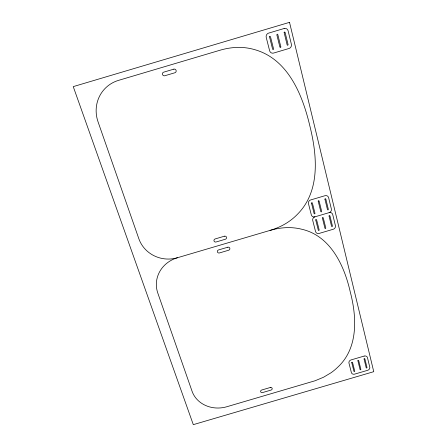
<?xml version="1.0" encoding="UTF-8"?>
<svg xmlns="http://www.w3.org/2000/svg" width="447" height="447" viewBox="0 0 447 447"><rect width="100%" height="100%" fill="white"/><g stroke="black" fill="none" stroke-linecap="round" stroke-linejoin="round"><path stroke-width="0.67" d="M270.022 230.412C277.358 228.238 284.387 224.936 290.539 220.36A56.054 54.461 -34.9 0 0 297.635 214.091C320.661 190.774 317.063 154.69 309.765 125.585C302.502 94.909 288.069 59.054 254.695 49.645A58.943 57.635 -78.4 0 0 244.654 47.678C236.346 46.834 227.92 47.879 219.935 50.248L118.511 80.376A33.631 32.262 47.4 0 0 98.038 121.813L138.849 238.759A30.809 29.385 4.8 0 0 177.375 257.757L270.022 230.412C277.291 228.272 284.923 227.216 292.5 227.752A53.042 49.081 -22.2 0 1 301.585 229.199C330.501 235.681 344.391 265.714 350.286 292.036C356.868 317.057 358.393 348.235 337.641 367.294A51.321 45.991 -20.2 0 1 331.037 372.764L323.522 377.246L315.096 380.755L226.819 406.742A28.189 24.915 -9.2 0 1 192.076 391.281L157.791 293.036A29.843 27.781 -3.4 0 1 177.375 257.757M314.934 216.834L329.048 212.666A3.056 2.861 -37.4 0 0 331.367 208.978L328.629 197.686A3.079 2.889 -39.3 0 0 325.008 195.708L310.671 199.943A3.068 2.894 -37 0 0 308.464 203.642L311.319 214.901A3.051 2.866 -35.1 0 0 314.934 216.834A3.04 2.85 -34.3 0 0 312.738 220.477L315.548 231.535A3.023 2.816 -32.8 0 0 319.119 233.435L333.11 229.3A3.028 2.811 -35 0 0 335.423 225.674L332.724 214.577A3.045 2.844 -36.6 0 0 329.148 212.638M280.856 46.952L280.437 47.488L279.895 47.119L276.833 34.81L277.201 34.162L277.788 34.525L280.856 46.952M284.119 32.491L287.153 44.963L287.728 45.326L288.108 44.717L285.085 32.357L284.577 31.977L284.124 32.452M311.481 203.078L314.118 213.621L314.643 213.917L315.001 213.392L312.369 202.944L311.872 202.636L311.481 203.078M315.727 219.913L318.325 230.272L318.845 230.563L319.186 230.021L316.61 219.784L316.118 219.483L315.727 219.913M318.197 201.094L320.801 211.649L321.326 211.945L321.684 211.42L319.085 200.96L318.594 200.653L318.203 201.061M322.388 217.946L324.947 228.316L325.466 228.607L325.813 228.065L323.27 217.818L322.846 217.51L322.399 217.885M324.919 199.105L327.489 209.677L328.009 209.973L328.361 209.414L325.807 198.976L325.349 198.664L324.919 199.105M329.053 215.979L331.573 226.361L332.093 226.651L332.439 226.109L329.931 215.851L329.478 215.543L329.053 215.951M351.728 362.556L353.957 371.446L354.454 371.653L354.756 371.211L352.538 362.4L352.096 362.176L351.733 362.528M357.896 360.746L360.092 369.647L360.584 369.853L360.885 369.412L358.706 360.617L358.259 360.366L357.896 360.718M364.059 358.935L366.216 367.82L366.685 368.06L367.021 367.613L364.869 358.807L364.456 358.55L364.059 358.935M269.519 36.788L272.636 49.276L273.218 49.634L273.592 49.03L270.485 36.693L269.971 36.319L269.519 36.788M289.522 22.35L73.247 86.617L193.3 424.65L373.753 371.68L289.522 22.35M284.141 28.496L268.563 33.128A3.481 3.28 -82.6 0 0 266.233 37.419L269.608 50.707A3.436 3.258 -80.2 0 0 273.598 53.064L288.918 48.516A3.447 3.246 -77.8 0 0 291.377 44.242L288.142 30.91A3.487 3.274 -80.1 0 0 284.141 28.496M173.816 69.151L163.697 72.157A1.883 1.81 65.5 0 0 162.512 74.47A1.883 1.81 65.5 0 0 164.803 75.755L174.906 72.755A1.883 1.81 69.2 0 0 176.096 70.436A1.883 1.81 69.2 0 0 173.816 69.151M224.439 236.2L215.141 238.944A1.665 1.587 -9.5 0 0 214.012 240.933A1.665 1.587 -9.5 0 0 216.08 241.983L225.361 239.24A1.665 1.587 -12.3 0 0 226.5 237.251A1.665 1.587 -12.3 0 0 224.439 236.2M227.78 247.213L218.533 249.94A1.654 1.57 -10.2 0 0 217.41 251.912A1.654 1.57 -10.2 0 0 219.46 252.941L228.691 250.219A1.654 1.57 -12.7 0 0 229.819 248.247A1.654 1.57 -12.7 0 0 227.78 247.213M364.104 356.091L351.046 359.924A2.799 2.447 -23.6 0 0 348.967 363.093L351.376 372.558A2.783 2.419 -23.3 0 0 354.633 374.128L367.68 370.295A2.788 2.419 -24.5 0 0 369.77 367.155L367.462 357.661A2.805 2.447 -24.9 0 0 364.104 356.091M270.29 387.499L261.735 390.007A1.531 1.341 -13.8 0 0 260.662 391.723A1.531 1.341 -13.8 0 0 262.529 392.578L271.072 390.069A1.531 1.347 -14.7 0 0 272.15 388.354A1.531 1.347 -14.7 0 0 270.29 387.499"/></g></svg>
